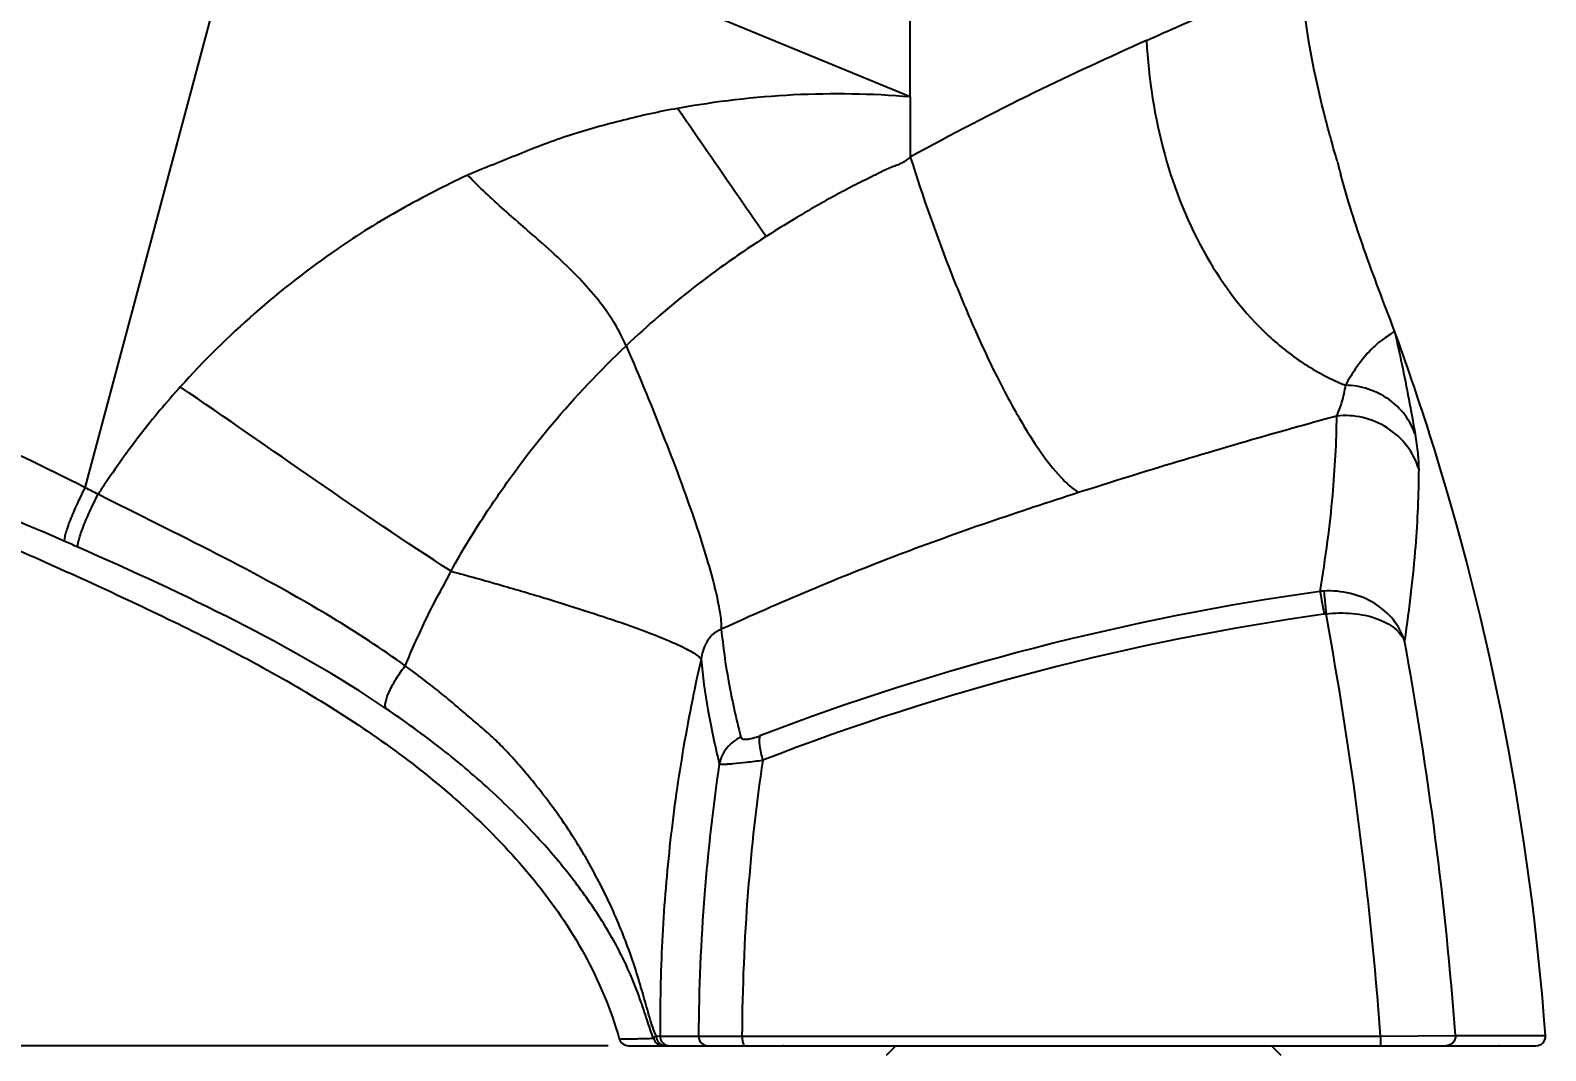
# Model space of a CAD drawing. Header units: millimetres. Extents: x 3495 to 4455, y 26793 to 27144.
# Drawn here: x 4173.6 to 4252, y 27005.4 to 27058.3 of the extents above; entities that cross this region are included whole.
import ezdxf

# ---------------------------------------------------------------- set-up
doc = ezdxf.new("R2010")
doc.units = ezdxf.units.MM
doc.styles.get("Standard").update_dxf_attribs({"font": ''})
doc.styles.get('Standard').set_extended_font_data('SimSun')
doc.dimstyles.new('副本 ISO-25-2bei', dxfattribs={"dimscale": 1.7, "dimtxt": 5, "dimasz": 5, "dimexe": 0.5, "dimexo": 0.625, "dimgap": 1, "dimtad": 1, "dimlfac": 0.0393, "dimdsep": 46, "dimtxsty": 'Standard', "dimcen": 2.5, "dimclrd": 1, "dimclre": 1, "dimclrt": 3, "dimadec": 0, "dimazin": 0, "dimtfac": 1, "dimtmove": 0, "dimatfit": 3, "dimfxl": 0, "dimarcsym": 0})

# ---------------------------------------------------------------- blocks, each defined once
blk = doc.blocks.new('*D16')
at = {"color": 1, "lineweight": -2, "transparency": 16777216}
for p, q in [((4126.047, 27042.552), (4097.757, 27042.552)), ((4098.607, 27034.052), (4098.607, 27014.191)), ((4203.456, 27005.691), (4097.757, 27005.691))]:
    blk.add_line(p, q, dxfattribs=at)
at = {"color": 1, "transparency": 16777216}
for points in [[(4097.191, 27034.052), (4100.024, 27034.052), (4098.607, 27042.552)], [(4097.191, 27014.191), (4100.024, 27014.191), (4098.607, 27005.691)]]:
    blk.add_solid(points, dxfattribs=at)
at = {"layer": 'Defpoints', "color": 0, "transparency": 16777216}
for p in [(4127.109, 27042.552), (4098.607, 27005.691), (4204.518, 27005.691)]:
    blk.add_point(p, dxfattribs=at)
at = {"color": 3, "transparency": 16777216, "insert": (4092.657, 27024.121), "char_height": 8.5, "attachment_point": 5, "rotation": 90}
blk.add_mtext('1.45', dxfattribs=at)
blk = doc.blocks.new('*D17')
at = {"color": 1, "lineweight": -2, "transparency": 16777216}
for p, q in [((4128.579, 27040.743), (4128.579, 26981.739)), ((4228.078, 27004.13), (4228.078, 26981.739)), ((4137.079, 26982.589), (4219.578, 26982.589))]:
    blk.add_line(p, q, dxfattribs=at)
at = {"color": 1, "transparency": 16777216}
for points in [[(4137.079, 26984.006), (4137.079, 26981.173), (4128.579, 26982.589)], [(4219.578, 26984.006), (4219.578, 26981.173), (4228.078, 26982.589)]]:
    blk.add_solid(points, dxfattribs=at)
at = {"layer": 'Defpoints', "color": 0, "transparency": 16777216}
for p in [(4128.579, 27041.805), (4228.078, 27005.193), (4228.078, 26982.589)]:
    blk.add_point(p, dxfattribs=at)
at = {"color": 3, "transparency": 16777216, "insert": (4178.328, 26988.539), "char_height": 8.5, "attachment_point": 5}
blk.add_mtext('3.91', dxfattribs=at)

msp = doc.modelspace()

# ---------------------------------------------------------------- linework, layer by layer
for points in [[(4219.102, 27054.804), (4219.102, 27062.697), (4219.101, 27070.589), (4219.101, 27078.481)], [(4219.101, 27054.804), (4219.101, 27054.804), (4200.215, 27062.586), (4200.215, 27062.586)], [(4176.392, 27034.577), (4176.392, 27034.577), (4182.9, 27058.892), (4182.9, 27058.892)], [(4219.101, 27054.804), (4215.075, 27055.137), (4211.023, 27054.936), (4207.051, 27054.205)], [(4219.102, 27054.804), (4219.102, 27054.804), (4219.102, 27054.804), (4219.102, 27054.804)], [(4219.102, 27054.804), (4219.102, 27054.804), (4219.102, 27051.683), (4219.102, 27051.683)], [(4241.206, 27051.443), (4241.206, 27051.443), (4241.188, 27051.51), (4241.188, 27051.51)], [(4241.206, 27051.443), (4241.258, 27051.239), (4241.311, 27051.037), (4241.365, 27050.835)], [(4211.614, 27047.565), (4209.033, 27045.917), (4206.614, 27044.028), (4204.388, 27041.925)], [(4189.435, 27046.923), (4186.455, 27044.878), (4183.729, 27042.486), (4181.315, 27039.796)], [(4204.388, 27041.925), (4204.22, 27042.313), (4204.025, 27042.689), (4203.807, 27043.052)], [(4244.168, 27042.682), (4244.161, 27042.701), (4244.154, 27042.72), (4244.146, 27042.739)], [(4245.919, 27037.557), (4245.367, 27039.276), (4244.783, 27040.985), (4244.167, 27042.682)], [(4241.897, 27040.357), (4241.8, 27040.202), (4241.708, 27040.043), (4241.62, 27039.883)], [(4245.944, 27037.476), (4245.944, 27037.476), (4245.919, 27037.557), (4245.919, 27037.557)], [(4245.92, 27037.551), (4245.92, 27037.551), (4245.944, 27037.476), (4245.944, 27037.476)], [(4251.977, 27006.227), (4251.185, 27016.842), (4249.161, 27027.329), (4245.944, 27037.476)], [(4177.06, 27034.238), (4176.838, 27034.351), (4176.614, 27034.464), (4176.392, 27034.577)], [(4177.384, 27034.724), (4177.275, 27034.562), (4177.168, 27034.4), (4177.06, 27034.238)], [(4176.019, 27031.499), (4175.791, 27031.599), (4175.562, 27031.699), (4175.335, 27031.799)], [(4240.297, 27029.205), (4230.383, 27027.82), (4220.658, 27025.314), (4211.309, 27021.736)], [(4240.503, 27029.223), (4240.434, 27029.219), (4240.365, 27029.213), (4240.297, 27029.205)], [(4240.512, 27028.032), (4230.572, 27026.626), (4220.826, 27024.091), (4211.46, 27020.475)], [(4240.618, 27028.043), (4240.582, 27028.04), (4240.547, 27028.037), (4240.512, 27028.032)], [(4243.44, 27006.194), (4242.893, 27013.522), (4241.951, 27020.816), (4240.618, 27028.043)], [(4247.318, 27006.227), (4246.806, 27013.08), (4245.925, 27019.901), (4244.678, 27026.659)], [(4209.214, 27020.285), (4208.882, 27018.048), (4208.627, 27015.8), (4208.448, 27013.545)], [(4211.46, 27020.475), (4211.131, 27018.214), (4210.876, 27015.944), (4210.699, 27013.666)], [(4208.448, 27013.545), (4208.256, 27011.099), (4208.153, 27008.647), (4208.14, 27006.192)], [(4210.699, 27013.666), (4210.505, 27011.18), (4210.401, 27008.687), (4210.389, 27006.194)], [(4204.039, 27006.052), (4204.1, 27005.838), (4204.296, 27005.691), (4204.518, 27005.691)], [(4205.954, 27006.201), (4205.954, 27006.201), (4206.149, 27006.193), (4206.149, 27006.193)], [(4206.149, 27006.193), (4206.149, 27006.193), (4208.14, 27006.192), (4208.14, 27006.192)], [(4208.14, 27006.192), (4208.14, 27006.192), (4210.389, 27006.194), (4210.389, 27006.194)], [(4210.389, 27006.194), (4210.389, 27006.194), (4243.44, 27006.194), (4243.44, 27006.194)], [(4243.44, 27006.194), (4243.44, 27006.194), (4247.318, 27006.227), (4247.318, 27006.227)], [(4247.318, 27006.227), (4247.318, 27006.227), (4251.977, 27006.227), (4251.977, 27006.227)], [(4247.318, 27006.227), (4247.318, 27006.227), (4247.318, 27006.227), (4247.318, 27006.227)], [(4251.977, 27006.227), (4251.977, 27006.227), (4251.977, 27006.227), (4251.977, 27006.227)], [(4204.518, 27005.691), (4204.518, 27005.691), (4251.479, 27005.691), (4251.479, 27005.691)], [(4206.455, 27005.729), (4206.515, 27005.704), (4206.581, 27005.691), (4206.645, 27005.691)], [(4218.353, 27005.691), (4218.353, 27005.691), (4217.853, 27005.193), (4217.853, 27005.193)], [(4218.353, 27005.691), (4218.353, 27005.691), (4218.353, 27005.691), (4218.353, 27005.691)], [(4238.301, 27005.193), (4238.301, 27005.193), (4237.803, 27005.691), (4237.803, 27005.691)]]:
    msp.add_open_spline(points, degree=3)
for points, knots in [([(4231.325, 27057.725), (4231.903, 27057.989), (4232.486, 27058.245), (4233.068, 27058.501), (4233.068, 27058.501), (4233.592, 27058.731), (4234.116, 27058.962), (4234.637, 27059.199), (4234.637, 27059.199), (4235.093, 27059.408), (4235.547, 27059.622), (4236.002, 27059.833), (4236.002, 27059.833), (4236.385, 27060.012), (4236.768, 27060.19), (4237.152, 27060.367), (4237.152, 27060.367), (4237.315, 27060.442), (4237.478, 27060.517), (4237.64, 27060.593), (4237.64, 27060.593), (4237.783, 27060.659), (4237.926, 27060.727), (4238.068, 27060.795), (4238.068, 27060.795), (4238.19, 27060.854), (4238.312, 27060.914), (4238.432, 27060.975), (4238.432, 27060.975), (4238.533, 27061.026), (4238.633, 27061.076), (4238.732, 27061.129), (4238.732, 27061.129), (4238.811, 27061.17), (4238.889, 27061.211), (4238.967, 27061.253), (4238.967, 27061.253), (4238.998, 27061.269), (4239.029, 27061.286), (4239.06, 27061.302), (4239.06, 27061.302), (4239.085, 27061.316), (4239.11, 27061.33), (4239.135, 27061.343), (4239.135, 27061.343), (4239.155, 27061.353), (4239.174, 27061.363), (4239.195, 27061.375), (4239.195, 27061.375), (4239.209, 27061.383), (4239.225, 27061.393), (4239.237, 27061.398), (4239.237, 27061.398), (4239.244, 27061.4), (4239.251, 27061.401), (4239.262, 27061.411), (4239.262, 27061.411), (4239.267, 27061.415), (4239.272, 27061.42), (4239.271, 27061.416)], [0, 0, 0, 0, 0.066667, 0.066667, 0.066667, 0.066667, 0.133333, 0.133333, 0.133333, 0.133333, 0.2, 0.2, 0.2, 0.2, 0.266667, 0.266667, 0.266667, 0.266667, 0.333333, 0.333333, 0.333333, 0.333333, 0.4, 0.4, 0.4, 0.4, 0.466667, 0.466667, 0.466667, 0.466667, 0.533333, 0.533333, 0.533333, 0.533333, 0.6, 0.6, 0.6, 0.6, 0.666667, 0.666667, 0.666667, 0.666667, 0.733333, 0.733333, 0.733333, 0.733333, 0.8, 0.8, 0.8, 0.8, 0.866667, 0.866667, 0.866667, 0.866667, 0.933333, 0.933333, 0.933333, 0.933333, 1, 1, 1, 1]), ([(4241.188, 27051.51), (4240.951, 27052.322), (4240.727, 27053.136), (4240.521, 27053.957), (4240.521, 27053.957), (4239.907, 27056.404), (4239.451, 27058.902), (4239.271, 27061.416)], [0, 0, 0, 0, 0.5, 0.5, 0.5, 0.5, 1, 1, 1, 1]), ([(4231.325, 27057.725), (4229.383, 27056.854), (4227.449, 27055.963), (4225.537, 27055.031), (4225.537, 27055.031), (4223.362, 27053.971), (4221.214, 27052.858), (4219.101, 27051.683)], [0, 0, 0, 0, 0.5, 0.5, 0.5, 0.5, 1, 1, 1, 1]), ([(4231.325, 27057.725), (4231.429, 27055.734), (4231.738, 27053.746), (4232.27, 27051.819), (4232.27, 27051.819), (4232.776, 27049.986), (4233.484, 27048.207), (4234.431, 27046.555), (4234.431, 27046.555), (4235.299, 27045.038), (4236.368, 27043.628), (4237.645, 27042.44), (4237.645, 27042.44), (4238.239, 27041.888), (4238.878, 27041.385), (4239.56, 27040.947), (4239.56, 27040.947), (4240.21, 27040.528), (4240.902, 27040.168), (4241.62, 27039.883)], [0, 0, 0, 0, 0.2, 0.2, 0.2, 0.2, 0.4, 0.4, 0.4, 0.4, 0.6, 0.6, 0.6, 0.6, 0.8, 0.8, 0.8, 0.8, 1, 1, 1, 1]), ([(4176.392, 27034.577), (4172.294, 27036.626), (4168.151, 27038.585), (4163.981, 27040.482), (4163.981, 27040.482), (4159.814, 27042.377), (4155.618, 27044.211), (4151.4, 27045.989), (4151.4, 27045.989), (4149.291, 27046.877), (4147.177, 27047.752), (4145.057, 27048.613), (4145.057, 27048.613), (4142.938, 27049.474), (4140.813, 27050.322), (4138.682, 27051.152), (4138.682, 27051.152), (4136.551, 27051.983), (4134.413, 27052.796), (4132.268, 27053.59), (4132.268, 27053.59), (4130.123, 27054.384), (4127.97, 27055.159), (4125.812, 27055.916)], [0, 0, 0, 0, 0.166667, 0.166667, 0.166667, 0.166667, 0.333333, 0.333333, 0.333333, 0.333333, 0.5, 0.5, 0.5, 0.5, 0.666667, 0.666667, 0.666667, 0.666667, 0.833333, 0.833333, 0.833333, 0.833333, 1, 1, 1, 1]), ([(4207.051, 27054.206), (4206.58, 27054.128), (4206.112, 27054.033), (4205.646, 27053.93), (4205.646, 27053.93), (4205.181, 27053.827), (4204.717, 27053.716), (4204.255, 27053.6), (4204.255, 27053.6), (4203.793, 27053.484), (4203.333, 27053.362), (4202.875, 27053.234), (4202.875, 27053.234), (4202.416, 27053.106), (4201.959, 27052.973), (4201.506, 27052.826), (4201.506, 27052.826), (4201.054, 27052.68), (4200.606, 27052.521), (4200.16, 27052.354), (4200.16, 27052.354), (4199.715, 27052.185), (4199.274, 27052.007), (4198.832, 27051.829), (4198.832, 27051.829), (4197.948, 27051.475), (4197.063, 27051.121), (4196.182, 27050.76)], [0, 0, 0, 0, 0.142857, 0.142857, 0.142857, 0.142857, 0.285714, 0.285714, 0.285714, 0.285714, 0.428571, 0.428571, 0.428571, 0.428571, 0.571429, 0.571429, 0.571429, 0.571429, 0.714286, 0.714286, 0.714286, 0.714286, 0.857143, 0.857143, 0.857143, 0.857143, 1, 1, 1, 1]), ([(4211.636, 27047.578), (4211.253, 27048.133), (4210.87, 27048.687), (4210.487, 27049.241), (4210.487, 27049.241), (4209.343, 27050.896), (4208.199, 27052.552), (4207.055, 27054.208)], [0, 0, 0, 0, 0.5, 0.5, 0.5, 0.5, 1, 1, 1, 1]), ([(4219.101, 27051.683), (4218.964, 27051.573), (4218.821, 27051.468), (4218.666, 27051.383), (4218.666, 27051.383), (4218.589, 27051.342), (4218.509, 27051.304), (4218.428, 27051.272), (4218.428, 27051.272), (4218.345, 27051.239), (4218.262, 27051.209), (4218.179, 27051.18), (4218.179, 27051.18), (4218.096, 27051.15), (4218.014, 27051.118), (4217.932, 27051.084), (4217.932, 27051.084), (4217.851, 27051.05), (4217.771, 27051.012), (4217.692, 27050.973), (4217.692, 27050.973), (4217.612, 27050.934), (4217.534, 27050.893), (4217.455, 27050.853), (4217.455, 27050.853), (4217.376, 27050.812), (4217.298, 27050.772), (4217.219, 27050.733), (4217.219, 27050.733), (4217.06, 27050.653), (4216.901, 27050.575), (4216.743, 27050.496), (4216.743, 27050.496), (4216.584, 27050.417), (4216.425, 27050.337), (4216.267, 27050.256), (4216.267, 27050.256), (4215.95, 27050.095), (4215.635, 27049.931), (4215.322, 27049.762), (4215.322, 27049.762), (4215.008, 27049.593), (4214.697, 27049.42), (4214.388, 27049.244), (4214.388, 27049.244), (4214.078, 27049.067), (4213.77, 27048.888), (4213.463, 27048.706), (4213.463, 27048.706), (4212.849, 27048.341), (4212.241, 27047.966), (4211.639, 27047.581)], [0, 0, 0, 0, 0.076923, 0.076923, 0.076923, 0.076923, 0.153846, 0.153846, 0.153846, 0.153846, 0.230769, 0.230769, 0.230769, 0.230769, 0.307692, 0.307692, 0.307692, 0.307692, 0.384615, 0.384615, 0.384615, 0.384615, 0.461538, 0.461538, 0.461538, 0.461538, 0.538462, 0.538462, 0.538462, 0.538462, 0.615385, 0.615385, 0.615385, 0.615385, 0.692308, 0.692308, 0.692308, 0.692308, 0.769231, 0.769231, 0.769231, 0.769231, 0.846154, 0.846154, 0.846154, 0.846154, 0.923077, 0.923077, 0.923077, 0.923077, 1, 1, 1, 1]), ([(4219.101, 27051.683), (4219.749, 27049.628), (4220.464, 27047.593), (4221.256, 27045.589), (4221.256, 27045.589), (4221.625, 27044.655), (4222.011, 27043.727), (4222.418, 27042.808), (4222.418, 27042.808), (4222.791, 27041.966), (4223.18, 27041.131), (4223.593, 27040.308), (4223.593, 27040.308), (4223.959, 27039.58), (4224.342, 27038.861), (4224.752, 27038.157), (4224.752, 27038.157), (4225.098, 27037.56), (4225.464, 27036.975), (4225.86, 27036.412), (4225.86, 27036.412), (4226.177, 27035.962), (4226.513, 27035.527), (4226.889, 27035.122), (4226.889, 27035.122), (4227.168, 27034.823), (4227.468, 27034.541), (4227.811, 27034.323)], [0, 0, 0, 0, 0.142857, 0.142857, 0.142857, 0.142857, 0.285714, 0.285714, 0.285714, 0.285714, 0.428571, 0.428571, 0.428571, 0.428571, 0.571429, 0.571429, 0.571429, 0.571429, 0.714286, 0.714286, 0.714286, 0.714286, 0.857143, 0.857143, 0.857143, 0.857143, 1, 1, 1, 1]), ([(4196.182, 27050.76), (4195.019, 27050.195), (4193.863, 27049.613), (4192.734, 27048.982), (4192.734, 27048.982), (4191.601, 27048.35), (4190.495, 27047.668), (4189.434, 27046.923)], [0, 0, 0, 0, 0.5, 0.5, 0.5, 0.5, 1, 1, 1, 1]), ([(4201.324, 27046.055), (4200.907, 27046.459), (4200.478, 27046.848), (4200.045, 27047.233), (4200.045, 27047.233), (4199.392, 27047.811), (4198.732, 27048.378), (4198.081, 27048.957), (4198.081, 27048.957), (4197.428, 27049.537), (4196.786, 27050.129), (4196.182, 27050.76)], [0, 0, 0, 0, 0.333333, 0.333333, 0.333333, 0.333333, 0.666667, 0.666667, 0.666667, 0.666667, 1, 1, 1, 1]), ([(4244.146, 27042.739), (4243.615, 27044.139), (4243.077, 27045.535), (4242.583, 27046.948), (4242.583, 27046.948), (4242.133, 27048.229), (4241.719, 27049.524), (4241.365, 27050.835)], [0, 0, 0, 0, 0.5, 0.5, 0.5, 0.5, 1, 1, 1, 1]), ([(4203.807, 27043.052), (4203.641, 27043.328), (4203.462, 27043.597), (4203.273, 27043.858), (4203.273, 27043.858), (4202.698, 27044.651), (4202.027, 27045.375), (4201.324, 27046.055)], [0, 0, 0, 0, 0.5, 0.5, 0.5, 0.5, 1, 1, 1, 1]), ([(4175.335, 27031.799), (4169.991, 27034.13), (4164.55, 27036.237), (4159.062, 27038.208), (4159.062, 27038.208), (4153.59, 27040.173), (4148.072, 27042.002), (4142.532, 27043.763)], [0, 0, 0, 0, 0.5, 0.5, 0.5, 0.5, 1, 1, 1, 1]), ([(4142.342, 27043.163), (4145.254, 27042.161), (4148.156, 27041.129), (4151.047, 27040.07), (4151.047, 27040.07), (4153.936, 27039.014), (4156.816, 27037.93), (4159.682, 27036.815), (4159.682, 27036.815), (4162.549, 27035.7), (4165.404, 27034.553), (4168.24, 27033.364), (4168.24, 27033.364), (4169.661, 27032.768), (4171.078, 27032.162), (4172.489, 27031.543), (4172.489, 27031.543), (4173.903, 27030.923), (4175.312, 27030.292), (4176.716, 27029.648), (4176.716, 27029.648), (4178.124, 27029.004), (4179.527, 27028.347), (4180.92, 27027.669), (4180.92, 27027.669), (4182.313, 27026.992), (4183.695, 27026.292), (4185.059, 27025.556), (4185.059, 27025.556), (4186.418, 27024.823), (4187.759, 27024.054), (4189.069, 27023.235), (4189.069, 27023.235), (4190.375, 27022.419), (4191.651, 27021.553), (4192.884, 27020.629), (4192.884, 27020.629), (4194.12, 27019.702), (4195.313, 27018.715), (4196.443, 27017.66), (4196.443, 27017.66), (4197.576, 27016.601), (4198.647, 27015.473), (4199.624, 27014.268), (4199.624, 27014.268), (4200.602, 27013.06), (4201.487, 27011.774), (4202.233, 27010.409), (4202.233, 27010.409), (4202.989, 27009.026), (4203.604, 27007.562), (4204.039, 27006.052)], [0, 0, 0, 0, 0.076923, 0.076923, 0.076923, 0.076923, 0.153846, 0.153846, 0.153846, 0.153846, 0.230769, 0.230769, 0.230769, 0.230769, 0.307692, 0.307692, 0.307692, 0.307692, 0.384615, 0.384615, 0.384615, 0.384615, 0.461538, 0.461538, 0.461538, 0.461538, 0.538462, 0.538462, 0.538462, 0.538462, 0.615385, 0.615385, 0.615385, 0.615385, 0.692308, 0.692308, 0.692308, 0.692308, 0.769231, 0.769231, 0.769231, 0.769231, 0.846154, 0.846154, 0.846154, 0.846154, 0.923077, 0.923077, 0.923077, 0.923077, 1, 1, 1, 1]), ([(4243.931, 27042.502), (4243.828, 27042.432), (4243.722, 27042.366), (4243.619, 27042.295), (4243.619, 27042.295), (4243.455, 27042.182), (4243.301, 27042.055), (4243.154, 27041.921), (4243.154, 27041.921), (4242.941, 27041.725), (4242.744, 27041.51), (4242.56, 27041.286), (4242.56, 27041.286), (4242.318, 27040.992), (4242.098, 27040.68), (4241.897, 27040.357)], [0, 0, 0, 0, 0.25, 0.25, 0.25, 0.25, 0.5, 0.5, 0.5, 0.5, 0.75, 0.75, 0.75, 0.75, 1, 1, 1, 1]), ([(4244.146, 27042.739), (4244.144, 27042.728), (4244.141, 27042.716), (4244.137, 27042.705), (4244.137, 27042.705), (4244.126, 27042.676), (4244.107, 27042.65), (4244.085, 27042.627), (4244.085, 27042.627), (4244.039, 27042.578), (4243.986, 27042.54), (4243.931, 27042.502)], [0, 0, 0, 0, 0.333333, 0.333333, 0.333333, 0.333333, 0.666667, 0.666667, 0.666667, 0.666667, 1, 1, 1, 1]), ([(4244.167, 27042.682), (4244.293, 27042.113), (4244.418, 27041.543), (4244.539, 27040.973), (4244.539, 27040.973), (4244.793, 27039.767), (4245.024, 27038.557), (4245.229, 27037.342)], [0, 0, 0, 0, 0.5, 0.5, 0.5, 0.5, 1, 1, 1, 1]), ([(4195.329, 27030.258), (4195.915, 27031.339), (4196.562, 27032.385), (4197.241, 27033.411), (4197.241, 27033.411), (4197.753, 27034.182), (4198.282, 27034.941), (4198.835, 27035.684), (4198.835, 27035.684), (4199.388, 27036.429), (4199.964, 27037.156), (4200.562, 27037.866), (4200.562, 27037.866), (4201.761, 27039.288), (4203.047, 27040.637), (4204.388, 27041.925)], [0, 0, 0, 0, 0.25, 0.25, 0.25, 0.25, 0.5, 0.5, 0.5, 0.5, 0.75, 0.75, 0.75, 0.75, 1, 1, 1, 1]), ([(4204.388, 27041.925), (4205.093, 27040.292), (4205.775, 27038.65), (4206.421, 27036.994), (4206.421, 27036.994), (4206.714, 27036.245), (4206.999, 27035.494), (4207.275, 27034.739), (4207.275, 27034.739), (4207.525, 27034.057), (4207.766, 27033.373), (4207.997, 27032.685), (4207.997, 27032.685), (4208.199, 27032.085), (4208.393, 27031.483), (4208.573, 27030.876), (4208.573, 27030.876), (4208.724, 27030.37), (4208.866, 27029.86), (4208.99, 27029.347), (4208.99, 27029.347), (4209.088, 27028.944), (4209.176, 27028.539), (4209.24, 27028.129), (4209.24, 27028.129), (4209.287, 27027.837), (4209.323, 27027.542), (4209.319, 27027.247)], [0, 0, 0, 0, 0.142857, 0.142857, 0.142857, 0.142857, 0.285714, 0.285714, 0.285714, 0.285714, 0.428571, 0.428571, 0.428571, 0.428571, 0.571429, 0.571429, 0.571429, 0.571429, 0.714286, 0.714286, 0.714286, 0.714286, 0.857143, 0.857143, 0.857143, 0.857143, 1, 1, 1, 1]), ([(4181.315, 27039.797), (4180.6, 27039), (4179.913, 27038.178), (4179.257, 27037.332), (4179.257, 27037.332), (4178.602, 27036.485), (4177.978, 27035.614), (4177.382, 27034.726)], [0, 0, 0, 0, 0.5, 0.5, 0.5, 0.5, 1, 1, 1, 1]), ([(4195.329, 27030.258), (4192.973, 27031.766), (4190.663, 27033.343), (4188.362, 27034.935), (4188.362, 27034.935), (4186.015, 27036.558), (4183.678, 27038.195), (4181.315, 27039.796)], [0, 0, 0, 0, 0.5, 0.5, 0.5, 0.5, 1, 1, 1, 1]), ([(4241.62, 27039.882), (4241.569, 27039.585), (4241.506, 27039.291), (4241.423, 27039.001), (4241.423, 27039.001), (4241.352, 27038.757), (4241.267, 27038.517), (4241.159, 27038.287)], [0, 0, 0, 0, 0.5, 0.5, 0.5, 0.5, 1, 1, 1, 1]), ([(4245.229, 27037.342), (4245.108, 27037.702), (4244.926, 27038.044), (4244.696, 27038.349), (4244.696, 27038.349), (4244.461, 27038.659), (4244.178, 27038.93), (4243.861, 27039.153), (4243.861, 27039.153), (4243.538, 27039.381), (4243.18, 27039.558), (4242.804, 27039.68), (4242.804, 27039.68), (4242.421, 27039.805), (4242.02, 27039.872), (4241.62, 27039.882)], [0, 0, 0, 0, 0.25, 0.25, 0.25, 0.25, 0.5, 0.5, 0.5, 0.5, 0.75, 0.75, 0.75, 0.75, 1, 1, 1, 1]), ([(4241.159, 27038.287), (4240.122, 27038), (4239.085, 27037.709), (4238.05, 27037.415), (4238.05, 27037.415), (4234.621, 27036.438), (4231.205, 27035.414), (4227.811, 27034.323)], [0, 0, 0, 0, 0.5, 0.5, 0.5, 0.5, 1, 1, 1, 1]), ([(4241.159, 27038.287), (4241.144, 27036.924), (4241.07, 27035.56), (4240.947, 27034.202), (4240.947, 27034.202), (4240.875, 27033.402), (4240.786, 27032.606), (4240.682, 27031.811), (4240.682, 27031.811), (4240.568, 27030.941), (4240.436, 27030.072), (4240.297, 27029.205)], [0, 0, 0, 0, 0.333333, 0.333333, 0.333333, 0.333333, 0.666667, 0.666667, 0.666667, 0.666667, 1, 1, 1, 1]), ([(4245.413, 27035.562), (4245.277, 27035.99), (4245.064, 27036.398), (4244.789, 27036.756), (4244.789, 27036.756), (4244.511, 27037.117), (4244.17, 27037.427), (4243.787, 27037.672), (4243.787, 27037.672), (4243.402, 27037.919), (4242.974, 27038.1), (4242.528, 27038.204), (4242.528, 27038.204), (4242.08, 27038.309), (4241.613, 27038.336), (4241.159, 27038.287)], [0, 0, 0, 0, 0.25, 0.25, 0.25, 0.25, 0.5, 0.5, 0.5, 0.5, 0.75, 0.75, 0.75, 0.75, 1, 1, 1, 1]), ([(4245.229, 27037.342), (4245.286, 27037.011), (4245.334, 27036.68), (4245.368, 27036.346), (4245.368, 27036.346), (4245.395, 27036.085), (4245.414, 27035.824), (4245.413, 27035.562)], [0, 0, 0, 0, 0.5, 0.5, 0.5, 0.5, 1, 1, 1, 1]), ([(4245.413, 27035.562), (4245.408, 27034.222), (4245.348, 27032.881), (4245.244, 27031.545), (4245.244, 27031.545), (4245.183, 27030.762), (4245.107, 27029.981), (4245.016, 27029.202), (4245.016, 27029.202), (4244.918, 27028.352), (4244.802, 27027.506), (4244.678, 27026.659)], [0, 0, 0, 0, 0.333333, 0.333333, 0.333333, 0.333333, 0.666667, 0.666667, 0.666667, 0.666667, 1, 1, 1, 1]), ([(4175.335, 27031.799), (4175.324, 27031.843), (4175.327, 27031.889), (4175.334, 27031.934), (4175.334, 27031.934), (4175.343, 27032.008), (4175.359, 27032.079), (4175.376, 27032.149), (4175.376, 27032.149), (4175.401, 27032.246), (4175.43, 27032.341), (4175.462, 27032.437), (4175.462, 27032.437), (4175.501, 27032.555), (4175.543, 27032.671), (4175.587, 27032.787), (4175.587, 27032.787), (4175.695, 27033.072), (4175.815, 27033.353), (4175.94, 27033.631), (4175.94, 27033.631), (4176.083, 27033.949), (4176.234, 27034.264), (4176.392, 27034.577)], [0, 0, 0, 0, 0.166667, 0.166667, 0.166667, 0.166667, 0.333333, 0.333333, 0.333333, 0.333333, 0.5, 0.5, 0.5, 0.5, 0.666667, 0.666667, 0.666667, 0.666667, 0.833333, 0.833333, 0.833333, 0.833333, 1, 1, 1, 1]), ([(4176.019, 27031.499), (4176.008, 27031.542), (4176.012, 27031.589), (4176.018, 27031.633), (4176.018, 27031.633), (4176.027, 27031.706), (4176.042, 27031.776), (4176.059, 27031.846), (4176.059, 27031.846), (4176.083, 27031.941), (4176.112, 27032.036), (4176.143, 27032.13), (4176.143, 27032.13), (4176.181, 27032.246), (4176.223, 27032.361), (4176.266, 27032.474), (4176.266, 27032.474), (4176.373, 27032.755), (4176.491, 27033.033), (4176.614, 27033.306), (4176.614, 27033.306), (4176.756, 27033.62), (4176.905, 27033.93), (4177.06, 27034.238)], [0, 0, 0, 0, 0.166667, 0.166667, 0.166667, 0.166667, 0.333333, 0.333333, 0.333333, 0.333333, 0.5, 0.5, 0.5, 0.5, 0.666667, 0.666667, 0.666667, 0.666667, 0.833333, 0.833333, 0.833333, 0.833333, 1, 1, 1, 1]), ([(4192.956, 27025.357), (4191.74, 27026.238), (4190.479, 27027.059), (4189.193, 27027.837), (4189.193, 27027.837), (4187.242, 27029.019), (4185.234, 27030.1), (4183.206, 27031.143), (4183.206, 27031.143), (4181.165, 27032.192), (4179.105, 27033.2), (4177.06, 27034.238)], [0, 0, 0, 0, 0.333333, 0.333333, 0.333333, 0.333333, 0.666667, 0.666667, 0.666667, 0.666667, 1, 1, 1, 1]), ([(4227.811, 27034.323), (4226.255, 27033.821), (4224.702, 27033.313), (4223.155, 27032.781), (4223.155, 27032.781), (4221.591, 27032.243), (4220.034, 27031.682), (4218.487, 27031.095), (4218.487, 27031.095), (4216.936, 27030.506), (4215.395, 27029.889), (4213.865, 27029.246), (4213.865, 27029.246), (4212.34, 27028.604), (4210.825, 27027.934), (4209.319, 27027.247)], [0, 0, 0, 0, 0.25, 0.25, 0.25, 0.25, 0.5, 0.5, 0.5, 0.5, 0.75, 0.75, 0.75, 0.75, 1, 1, 1, 1]), ([(4191.953, 27023.157), (4189.485, 27024.824), (4186.881, 27026.292), (4184.226, 27027.647), (4184.226, 27027.647), (4181.532, 27029.022), (4178.785, 27030.282), (4176.019, 27031.499)], [0, 0, 0, 0, 0.5, 0.5, 0.5, 0.5, 1, 1, 1, 1]), ([(4192.956, 27025.357), (4193.129, 27025.775), (4193.313, 27026.188), (4193.497, 27026.6), (4193.497, 27026.6), (4193.683, 27027.015), (4193.87, 27027.431), (4194.068, 27027.84), (4194.068, 27027.84), (4194.267, 27028.252), (4194.475, 27028.658), (4194.695, 27029.059), (4194.695, 27029.059), (4194.911, 27029.456), (4195.139, 27029.848), (4195.329, 27030.258)], [0, 0, 0, 0, 0.25, 0.25, 0.25, 0.25, 0.5, 0.5, 0.5, 0.5, 0.75, 0.75, 0.75, 0.75, 1, 1, 1, 1]), ([(4195.329, 27030.258), (4196.197, 27030.021), (4197.063, 27029.778), (4197.927, 27029.53), (4197.927, 27029.53), (4198.73, 27029.299), (4199.533, 27029.064), (4200.333, 27028.82), (4200.333, 27028.82), (4201.056, 27028.601), (4201.778, 27028.376), (4202.497, 27028.142), (4202.497, 27028.142), (4203.122, 27027.938), (4203.747, 27027.73), (4204.368, 27027.511), (4204.368, 27027.511), (4204.885, 27027.329), (4205.399, 27027.14), (4205.91, 27026.94), (4205.91, 27026.94), (4206.308, 27026.783), (4206.703, 27026.62), (4207.091, 27026.44), (4207.091, 27026.44), (4207.24, 27026.37), (4207.389, 27026.297), (4207.535, 27026.22), (4207.535, 27026.22), (4207.652, 27026.159), (4207.769, 27026.094), (4207.881, 27026.024), (4207.881, 27026.024), (4207.966, 27025.971), (4208.048, 27025.914), (4208.126, 27025.85), (4208.126, 27025.85), (4208.179, 27025.806), (4208.231, 27025.757), (4208.268, 27025.698)], [0, 0, 0, 0, 0.1, 0.1, 0.1, 0.1, 0.2, 0.2, 0.2, 0.2, 0.3, 0.3, 0.3, 0.3, 0.4, 0.4, 0.4, 0.4, 0.5, 0.5, 0.5, 0.5, 0.6, 0.6, 0.6, 0.6, 0.7, 0.7, 0.7, 0.7, 0.8, 0.8, 0.8, 0.8, 0.9, 0.9, 0.9, 0.9, 1, 1, 1, 1]), ([(4240.297, 27029.205), (4240.336, 27029.057), (4240.363, 27028.906), (4240.39, 27028.756), (4240.39, 27028.756), (4240.433, 27028.515), (4240.474, 27028.273), (4240.511, 27028.032)], [0, 0, 0, 0, 0.5, 0.5, 0.5, 0.5, 1, 1, 1, 1]), ([(4244.678, 27026.658), (4244.556, 27027.044), (4244.356, 27027.41), (4244.102, 27027.73), (4244.102, 27027.73), (4243.833, 27028.066), (4243.503, 27028.351), (4243.138, 27028.578), (4243.138, 27028.578), (4242.754, 27028.817), (4242.33, 27028.991), (4241.891, 27029.1), (4241.891, 27029.1), (4241.437, 27029.211), (4240.966, 27029.253), (4240.503, 27029.223)], [0, 0, 0, 0, 0.25, 0.25, 0.25, 0.25, 0.5, 0.5, 0.5, 0.5, 0.75, 0.75, 0.75, 0.75, 1, 1, 1, 1]), ([(4240.503, 27029.223), (4240.522, 27029.073), (4240.537, 27028.921), (4240.551, 27028.77), (4240.551, 27028.77), (4240.574, 27028.528), (4240.596, 27028.286), (4240.617, 27028.043)], [0, 0, 0, 0, 0.5, 0.5, 0.5, 0.5, 1, 1, 1, 1]), ([(4240.617, 27028.043), (4241.071, 27028.098), (4241.532, 27028.11), (4241.99, 27028.068), (4241.99, 27028.068), (4242.205, 27028.049), (4242.42, 27028.018), (4242.629, 27027.975), (4242.629, 27027.975), (4242.825, 27027.934), (4243.018, 27027.884), (4243.212, 27027.815), (4243.212, 27027.815), (4243.812, 27027.604), (4244.427, 27027.228), (4244.678, 27026.658)], [0, 0, 0, 0, 0.25, 0.25, 0.25, 0.25, 0.5, 0.5, 0.5, 0.5, 0.75, 0.75, 0.75, 0.75, 1, 1, 1, 1]), ([(4209.319, 27027.247), (4209.147, 27027.181), (4208.984, 27027.081), (4208.85, 27026.955), (4208.85, 27026.955), (4208.719, 27026.833), (4208.615, 27026.685), (4208.531, 27026.528), (4208.531, 27026.528), (4208.459, 27026.394), (4208.404, 27026.252), (4208.36, 27026.105), (4208.36, 27026.105), (4208.319, 27025.972), (4208.289, 27025.835), (4208.268, 27025.698)], [0, 0, 0, 0, 0.25, 0.25, 0.25, 0.25, 0.5, 0.5, 0.5, 0.5, 0.75, 0.75, 0.75, 0.75, 1, 1, 1, 1]), ([(4209.319, 27027.247), (4209.407, 27026.35), (4209.531, 27025.455), (4209.691, 27024.568), (4209.691, 27024.568), (4209.867, 27023.593), (4210.086, 27022.627), (4210.33, 27021.668)], [0, 0, 0, 0, 0.5, 0.5, 0.5, 0.5, 1, 1, 1, 1]), ([(4208.268, 27025.698), (4207.909, 27024.099), (4207.588, 27022.49), (4207.317, 27020.873), (4207.317, 27020.873), (4207.045, 27019.258), (4206.822, 27017.634), (4206.645, 27016.004), (4206.645, 27016.004), (4206.468, 27014.375), (4206.337, 27012.74), (4206.255, 27011.104), (4206.255, 27011.104), (4206.173, 27009.468), (4206.141, 27007.83), (4206.149, 27006.193)], [0, 0, 0, 0, 0.25, 0.25, 0.25, 0.25, 0.5, 0.5, 0.5, 0.5, 0.75, 0.75, 0.75, 0.75, 1, 1, 1, 1]), ([(4208.268, 27025.698), (4208.354, 27024.825), (4208.472, 27023.955), (4208.622, 27023.091), (4208.622, 27023.091), (4208.786, 27022.149), (4208.989, 27021.214), (4209.214, 27020.285)], [0, 0, 0, 0, 0.5, 0.5, 0.5, 0.5, 1, 1, 1, 1]), ([(4191.953, 27023.156), (4191.933, 27023.201), (4191.927, 27023.251), (4191.926, 27023.3), (4191.926, 27023.3), (4191.925, 27023.368), (4191.935, 27023.434), (4191.948, 27023.5), (4191.948, 27023.5), (4191.987, 27023.685), (4192.057, 27023.864), (4192.137, 27024.037), (4192.137, 27024.037), (4192.24, 27024.262), (4192.36, 27024.478), (4192.49, 27024.687), (4192.49, 27024.687), (4192.634, 27024.918), (4192.79, 27025.142), (4192.957, 27025.357)], [0, 0, 0, 0, 0.2, 0.2, 0.2, 0.2, 0.4, 0.4, 0.4, 0.4, 0.6, 0.6, 0.6, 0.6, 0.8, 0.8, 0.8, 0.8, 1, 1, 1, 1]), ([(4205.954, 27006.201), (4205.897, 27006.31), (4205.851, 27006.424), (4205.809, 27006.539), (4205.809, 27006.539), (4205.753, 27006.693), (4205.703, 27006.849), (4205.655, 27007.005), (4205.655, 27007.005), (4205.541, 27007.376), (4205.439, 27007.752), (4205.333, 27008.126), (4205.333, 27008.126), (4205.221, 27008.527), (4205.105, 27008.927), (4204.981, 27009.324), (4204.981, 27009.324), (4204.856, 27009.728), (4204.722, 27010.129), (4204.58, 27010.528), (4204.58, 27010.528), (4204.436, 27010.932), (4204.282, 27011.334), (4204.12, 27011.732), (4204.12, 27011.732), (4203.954, 27012.141), (4203.779, 27012.544), (4203.594, 27012.945), (4203.594, 27012.945), (4203.203, 27013.792), (4202.772, 27014.622), (4202.303, 27015.428), (4202.303, 27015.428), (4202.051, 27015.861), (4201.789, 27016.287), (4201.515, 27016.706), (4201.515, 27016.706), (4201.228, 27017.147), (4200.929, 27017.579), (4200.618, 27018.003), (4200.618, 27018.003), (4200.292, 27018.45), (4199.954, 27018.886), (4199.607, 27019.315), (4199.607, 27019.315), (4199.427, 27019.536), (4199.245, 27019.755), (4199.06, 27019.972), (4199.06, 27019.972), (4198.872, 27020.194), (4198.683, 27020.413), (4198.488, 27020.628), (4198.488, 27020.628), (4198.291, 27020.847), (4198.089, 27021.061), (4197.88, 27021.27), (4197.88, 27021.27), (4197.67, 27021.482), (4197.454, 27021.687), (4197.232, 27021.886), (4197.232, 27021.886), (4197.009, 27022.087), (4196.779, 27022.282), (4196.551, 27022.476), (4196.551, 27022.476), (4196.32, 27022.673), (4196.09, 27022.869), (4195.86, 27023.065), (4195.86, 27023.065), (4195.627, 27023.262), (4195.394, 27023.459), (4195.159, 27023.654), (4195.159, 27023.654), (4194.921, 27023.85), (4194.683, 27024.042), (4194.442, 27024.233), (4194.442, 27024.233), (4193.955, 27024.618), (4193.46, 27024.993), (4192.956, 27025.357)], [0, 0, 0, 0, 0.05, 0.05, 0.05, 0.05, 0.1, 0.1, 0.1, 0.1, 0.15, 0.15, 0.15, 0.15, 0.2, 0.2, 0.2, 0.2, 0.25, 0.25, 0.25, 0.25, 0.3, 0.3, 0.3, 0.3, 0.35, 0.35, 0.35, 0.35, 0.4, 0.4, 0.4, 0.4, 0.45, 0.45, 0.45, 0.45, 0.5, 0.5, 0.5, 0.5, 0.55, 0.55, 0.55, 0.55, 0.6, 0.6, 0.6, 0.6, 0.65, 0.65, 0.65, 0.65, 0.7, 0.7, 0.7, 0.7, 0.75, 0.75, 0.75, 0.75, 0.8, 0.8, 0.8, 0.8, 0.85, 0.85, 0.85, 0.85, 0.9, 0.9, 0.9, 0.9, 0.95, 0.95, 0.95, 0.95, 1, 1, 1, 1]), ([(4205.81, 27006.082), (4205.687, 27006.392), (4205.583, 27006.71), (4205.479, 27007.027), (4205.479, 27007.027), (4205.363, 27007.378), (4205.248, 27007.728), (4205.125, 27008.076), (4205.125, 27008.076), (4204.876, 27008.775), (4204.592, 27009.465), (4204.268, 27010.134), (4204.268, 27010.134), (4203.931, 27010.83), (4203.55, 27011.505), (4203.139, 27012.16), (4203.139, 27012.16), (4202.684, 27012.885), (4202.19, 27013.586), (4201.668, 27014.265), (4201.668, 27014.265), (4201.078, 27015.035), (4200.449, 27015.775), (4199.794, 27016.491), (4199.794, 27016.491), (4199.06, 27017.291), (4198.292, 27018.06), (4197.496, 27018.797), (4197.496, 27018.797), (4196.646, 27019.583), (4195.763, 27020.333), (4194.852, 27021.048), (4194.852, 27021.048), (4193.912, 27021.786), (4192.942, 27022.487), (4191.953, 27023.157)], [0, 0, 0, 0, 0.111111, 0.111111, 0.111111, 0.111111, 0.222222, 0.222222, 0.222222, 0.222222, 0.333333, 0.333333, 0.333333, 0.333333, 0.444444, 0.444444, 0.444444, 0.444444, 0.555556, 0.555556, 0.555556, 0.555556, 0.666667, 0.666667, 0.666667, 0.666667, 0.777778, 0.777778, 0.777778, 0.777778, 0.888889, 0.888889, 0.888889, 0.888889, 1, 1, 1, 1]), ([(4210.33, 27021.668), (4210.05, 27021.538), (4209.798, 27021.344), (4209.603, 27021.101), (4209.603, 27021.101), (4209.411, 27020.863), (4209.275, 27020.58), (4209.214, 27020.285)], [0, 0, 0, 0, 0.5, 0.5, 0.5, 0.5, 1, 1, 1, 1]), ([(4210.33, 27021.668), (4210.335, 27021.648), (4210.345, 27021.629), (4210.359, 27021.614), (4210.359, 27021.614), (4210.375, 27021.597), (4210.395, 27021.585), (4210.417, 27021.576), (4210.417, 27021.576), (4210.446, 27021.565), (4210.476, 27021.56), (4210.507, 27021.556), (4210.507, 27021.556), (4210.546, 27021.552), (4210.586, 27021.553), (4210.626, 27021.555), (4210.626, 27021.555), (4210.732, 27021.563), (4210.836, 27021.585), (4210.939, 27021.614), (4210.939, 27021.614), (4211.064, 27021.647), (4211.188, 27021.689), (4211.309, 27021.736)], [0, 0, 0, 0, 0.166667, 0.166667, 0.166667, 0.166667, 0.333333, 0.333333, 0.333333, 0.333333, 0.5, 0.5, 0.5, 0.5, 0.666667, 0.666667, 0.666667, 0.666667, 0.833333, 0.833333, 0.833333, 0.833333, 1, 1, 1, 1]), ([(4211.309, 27021.736), (4211.288, 27021.668), (4211.283, 27021.596), (4211.281, 27021.525), (4211.281, 27021.525), (4211.279, 27021.427), (4211.287, 27021.329), (4211.298, 27021.233), (4211.298, 27021.233), (4211.329, 27020.977), (4211.389, 27020.724), (4211.46, 27020.475)], [0, 0, 0, 0, 0.333333, 0.333333, 0.333333, 0.333333, 0.666667, 0.666667, 0.666667, 0.666667, 1, 1, 1, 1]), ([(4209.214, 27020.285), (4209.242, 27020.276), (4209.271, 27020.273), (4209.301, 27020.272), (4209.301, 27020.272), (4209.351, 27020.268), (4209.401, 27020.268), (4209.451, 27020.268), (4209.451, 27020.268), (4209.521, 27020.269), (4209.592, 27020.273), (4209.662, 27020.277), (4209.662, 27020.277), (4209.753, 27020.282), (4209.843, 27020.289), (4209.932, 27020.297), (4209.932, 27020.297), (4210.163, 27020.316), (4210.393, 27020.341), (4210.622, 27020.367), (4210.622, 27020.367), (4210.902, 27020.401), (4211.181, 27020.437), (4211.46, 27020.475)], [0, 0, 0, 0, 0.166667, 0.166667, 0.166667, 0.166667, 0.333333, 0.333333, 0.333333, 0.333333, 0.5, 0.5, 0.5, 0.5, 0.666667, 0.666667, 0.666667, 0.666667, 0.833333, 0.833333, 0.833333, 0.833333, 1, 1, 1, 1]), ([(4204.039, 27006.052), (4204.039, 27006.054), (4204.043, 27006.053), (4204.046, 27006.052), (4204.046, 27006.052), (4204.055, 27006.049), (4204.06, 27006.051), (4204.066, 27006.052), (4204.066, 27006.052), (4204.077, 27006.053), (4204.09, 27006.053), (4204.101, 27006.052), (4204.101, 27006.052), (4204.118, 27006.052), (4204.134, 27006.052), (4204.149, 27006.052), (4204.149, 27006.052), (4204.17, 27006.053), (4204.191, 27006.053), (4204.212, 27006.053), (4204.212, 27006.053), (4204.237, 27006.053), (4204.262, 27006.053), (4204.287, 27006.053), (4204.287, 27006.053), (4204.352, 27006.053), (4204.416, 27006.053), (4204.481, 27006.054), (4204.481, 27006.054), (4204.564, 27006.054), (4204.646, 27006.055), (4204.729, 27006.056), (4204.729, 27006.056), (4204.831, 27006.057), (4204.932, 27006.058), (4205.033, 27006.06), (4205.033, 27006.06), (4205.154, 27006.062), (4205.274, 27006.064), (4205.393, 27006.068), (4205.393, 27006.068), (4205.533, 27006.071), (4205.672, 27006.075), (4205.81, 27006.082)], [0, 0, 0, 0, 0.090909, 0.090909, 0.090909, 0.090909, 0.181818, 0.181818, 0.181818, 0.181818, 0.272727, 0.272727, 0.272727, 0.272727, 0.363636, 0.363636, 0.363636, 0.363636, 0.454545, 0.454545, 0.454545, 0.454545, 0.545455, 0.545455, 0.545455, 0.545455, 0.636364, 0.636364, 0.636364, 0.636364, 0.727273, 0.727273, 0.727273, 0.727273, 0.818182, 0.818182, 0.818182, 0.818182, 0.909091, 0.909091, 0.909091, 0.909091, 1, 1, 1, 1]), ([(4205.81, 27006.082), (4205.817, 27006.094), (4205.825, 27006.105), (4205.834, 27006.115), (4205.834, 27006.115), (4205.867, 27006.152), (4205.91, 27006.179), (4205.954, 27006.201)], [0, 0, 0, 0, 0.5, 0.5, 0.5, 0.5, 1, 1, 1, 1]), ([(4205.81, 27006.082), (4205.834, 27005.974), (4205.896, 27005.871), (4205.984, 27005.801), (4205.984, 27005.801), (4206.072, 27005.73), (4206.186, 27005.691), (4206.296, 27005.691)], [0, 0, 0, 0, 0.5, 0.5, 0.5, 0.5, 1, 1, 1, 1]), ([(4205.954, 27006.201), (4205.951, 27006.072), (4206.001, 27005.937), (4206.094, 27005.842), (4206.094, 27005.842), (4206.186, 27005.746), (4206.319, 27005.691), (4206.447, 27005.691)], [0, 0, 0, 0, 0.5, 0.5, 0.5, 0.5, 1, 1, 1, 1]), ([(4206.149, 27006.193), (4206.148, 27006.096), (4206.177, 27005.996), (4206.231, 27005.914), (4206.231, 27005.914), (4206.286, 27005.832), (4206.365, 27005.766), (4206.455, 27005.729)], [0, 0, 0, 0, 0.5, 0.5, 0.5, 0.5, 1, 1, 1, 1]), ([(4208.14, 27006.192), (4208.139, 27006.065), (4208.192, 27005.932), (4208.284, 27005.838), (4208.284, 27005.838), (4208.376, 27005.745), (4208.508, 27005.691), (4208.635, 27005.691)], [0, 0, 0, 0, 0.5, 0.5, 0.5, 0.5, 1, 1, 1, 1]), ([(4210.389, 27006.194), (4210.389, 27006.13), (4210.393, 27006.065), (4210.402, 27006.002), (4210.402, 27006.002), (4210.41, 27005.946), (4210.422, 27005.891), (4210.439, 27005.838), (4210.439, 27005.838), (4210.452, 27005.8), (4210.468, 27005.762), (4210.496, 27005.729), (4210.496, 27005.729), (4210.514, 27005.709), (4210.537, 27005.691), (4210.562, 27005.691)], [0, 0, 0, 0, 0.25, 0.25, 0.25, 0.25, 0.5, 0.5, 0.5, 0.5, 0.75, 0.75, 0.75, 0.75, 1, 1, 1, 1]), ([(4243.44, 27006.194), (4243.44, 27006.13), (4243.44, 27006.066), (4243.439, 27006.002), (4243.439, 27006.002), (4243.439, 27005.973), (4243.439, 27005.944), (4243.439, 27005.915), (4243.439, 27005.915), (4243.439, 27005.889), (4243.439, 27005.863), (4243.438, 27005.838), (4243.438, 27005.838), (4243.437, 27005.817), (4243.436, 27005.797), (4243.436, 27005.776), (4243.436, 27005.776), (4243.436, 27005.76), (4243.436, 27005.743), (4243.434, 27005.729), (4243.434, 27005.729), (4243.433, 27005.721), (4243.431, 27005.714), (4243.432, 27005.701), (4243.432, 27005.701), (4243.433, 27005.696), (4243.434, 27005.691), (4243.43, 27005.691)], [0, 0, 0, 0, 0.142857, 0.142857, 0.142857, 0.142857, 0.285714, 0.285714, 0.285714, 0.285714, 0.428571, 0.428571, 0.428571, 0.428571, 0.571429, 0.571429, 0.571429, 0.571429, 0.714286, 0.714286, 0.714286, 0.714286, 0.857143, 0.857143, 0.857143, 0.857143, 1, 1, 1, 1]), ([(4247.318, 27006.227), (4247.328, 27006.094), (4247.281, 27005.951), (4247.188, 27005.851), (4247.188, 27005.851), (4247.095, 27005.75), (4246.957, 27005.691), (4246.825, 27005.691)], [0, 0, 0, 0, 0.5, 0.5, 0.5, 0.5, 1, 1, 1, 1]), ([(4251.48, 27005.691), (4251.618, 27005.691), (4251.751, 27005.748), (4251.845, 27005.851), (4251.845, 27005.851), (4251.939, 27005.952), (4251.988, 27006.088), (4251.977, 27006.227)], [0, 0, 0, 0, 0.5, 0.5, 0.5, 0.5, 1, 1, 1, 1]), ([(4251.957, 27006.015), (4251.957, 27006.02), (4251.952, 27006.025), (4251.947, 27006.025), (4251.947, 27006.025), (4251.941, 27006.025), (4251.937, 27006.02), (4251.937, 27006.015), (4251.937, 27006.015), (4251.937, 27006.009), (4251.941, 27006.005), (4251.947, 27006.005), (4251.947, 27006.005), (4251.952, 27006.005), (4251.957, 27006.009), (4251.957, 27006.015)], [0, 0, 0, 0, 0.25, 0.25, 0.25, 0.25, 0.5, 0.5, 0.5, 0.5, 0.75, 0.75, 0.75, 0.75, 1, 1, 1, 1]), ([(4212.541, 27005.691), (4212.541, 27005.696), (4212.537, 27005.701), (4212.532, 27005.701), (4212.532, 27005.701), (4212.527, 27005.701), (4212.522, 27005.696), (4212.522, 27005.691), (4212.522, 27005.691), (4212.522, 27005.685), (4212.527, 27005.681), (4212.532, 27005.681), (4212.532, 27005.681), (4212.537, 27005.681), (4212.541, 27005.685), (4212.541, 27005.691)], [0, 0, 0, 0, 0.25, 0.25, 0.25, 0.25, 0.5, 0.5, 0.5, 0.5, 0.75, 0.75, 0.75, 0.75, 1, 1, 1, 1]), ([(4249.604, 27005.691), (4249.604, 27005.696), (4249.6, 27005.701), (4249.594, 27005.701), (4249.594, 27005.701), (4249.589, 27005.701), (4249.584, 27005.696), (4249.584, 27005.691), (4249.584, 27005.691), (4249.584, 27005.685), (4249.589, 27005.681), (4249.594, 27005.681), (4249.594, 27005.681), (4249.6, 27005.681), (4249.604, 27005.685), (4249.604, 27005.691)], [0, 0, 0, 0, 0.25, 0.25, 0.25, 0.25, 0.5, 0.5, 0.5, 0.5, 0.75, 0.75, 0.75, 0.75, 1, 1, 1, 1])]:
    msp.add_open_spline(points, degree=3, knots=knots)

# ---------------------------------------------------------------- dimensions: what is measured, and where the dimension line sits
dim = msp.add_linear_dim(base=(4098.607, 27005.691), p1=(4127.109, 27042.552), p2=(4204.518, 27005.691), angle=90, dimstyle='副本 ISO-25-2bei')
dim.commit()
dim.dimension.update_dxf_attribs({"geometry": '*D16', "text_midpoint": (4092.657, 27024.121)})
dim = msp.add_linear_dim(base=(4228.078, 26982.589), p1=(4128.579, 27041.805), p2=(4228.078, 27005.193), dimstyle='副本 ISO-25-2bei')
dim.commit()
dim.dimension.update_dxf_attribs({"geometry": '*D17', "text_midpoint": (4178.328, 26988.539)})

doc.saveas('drawing.dxf')
